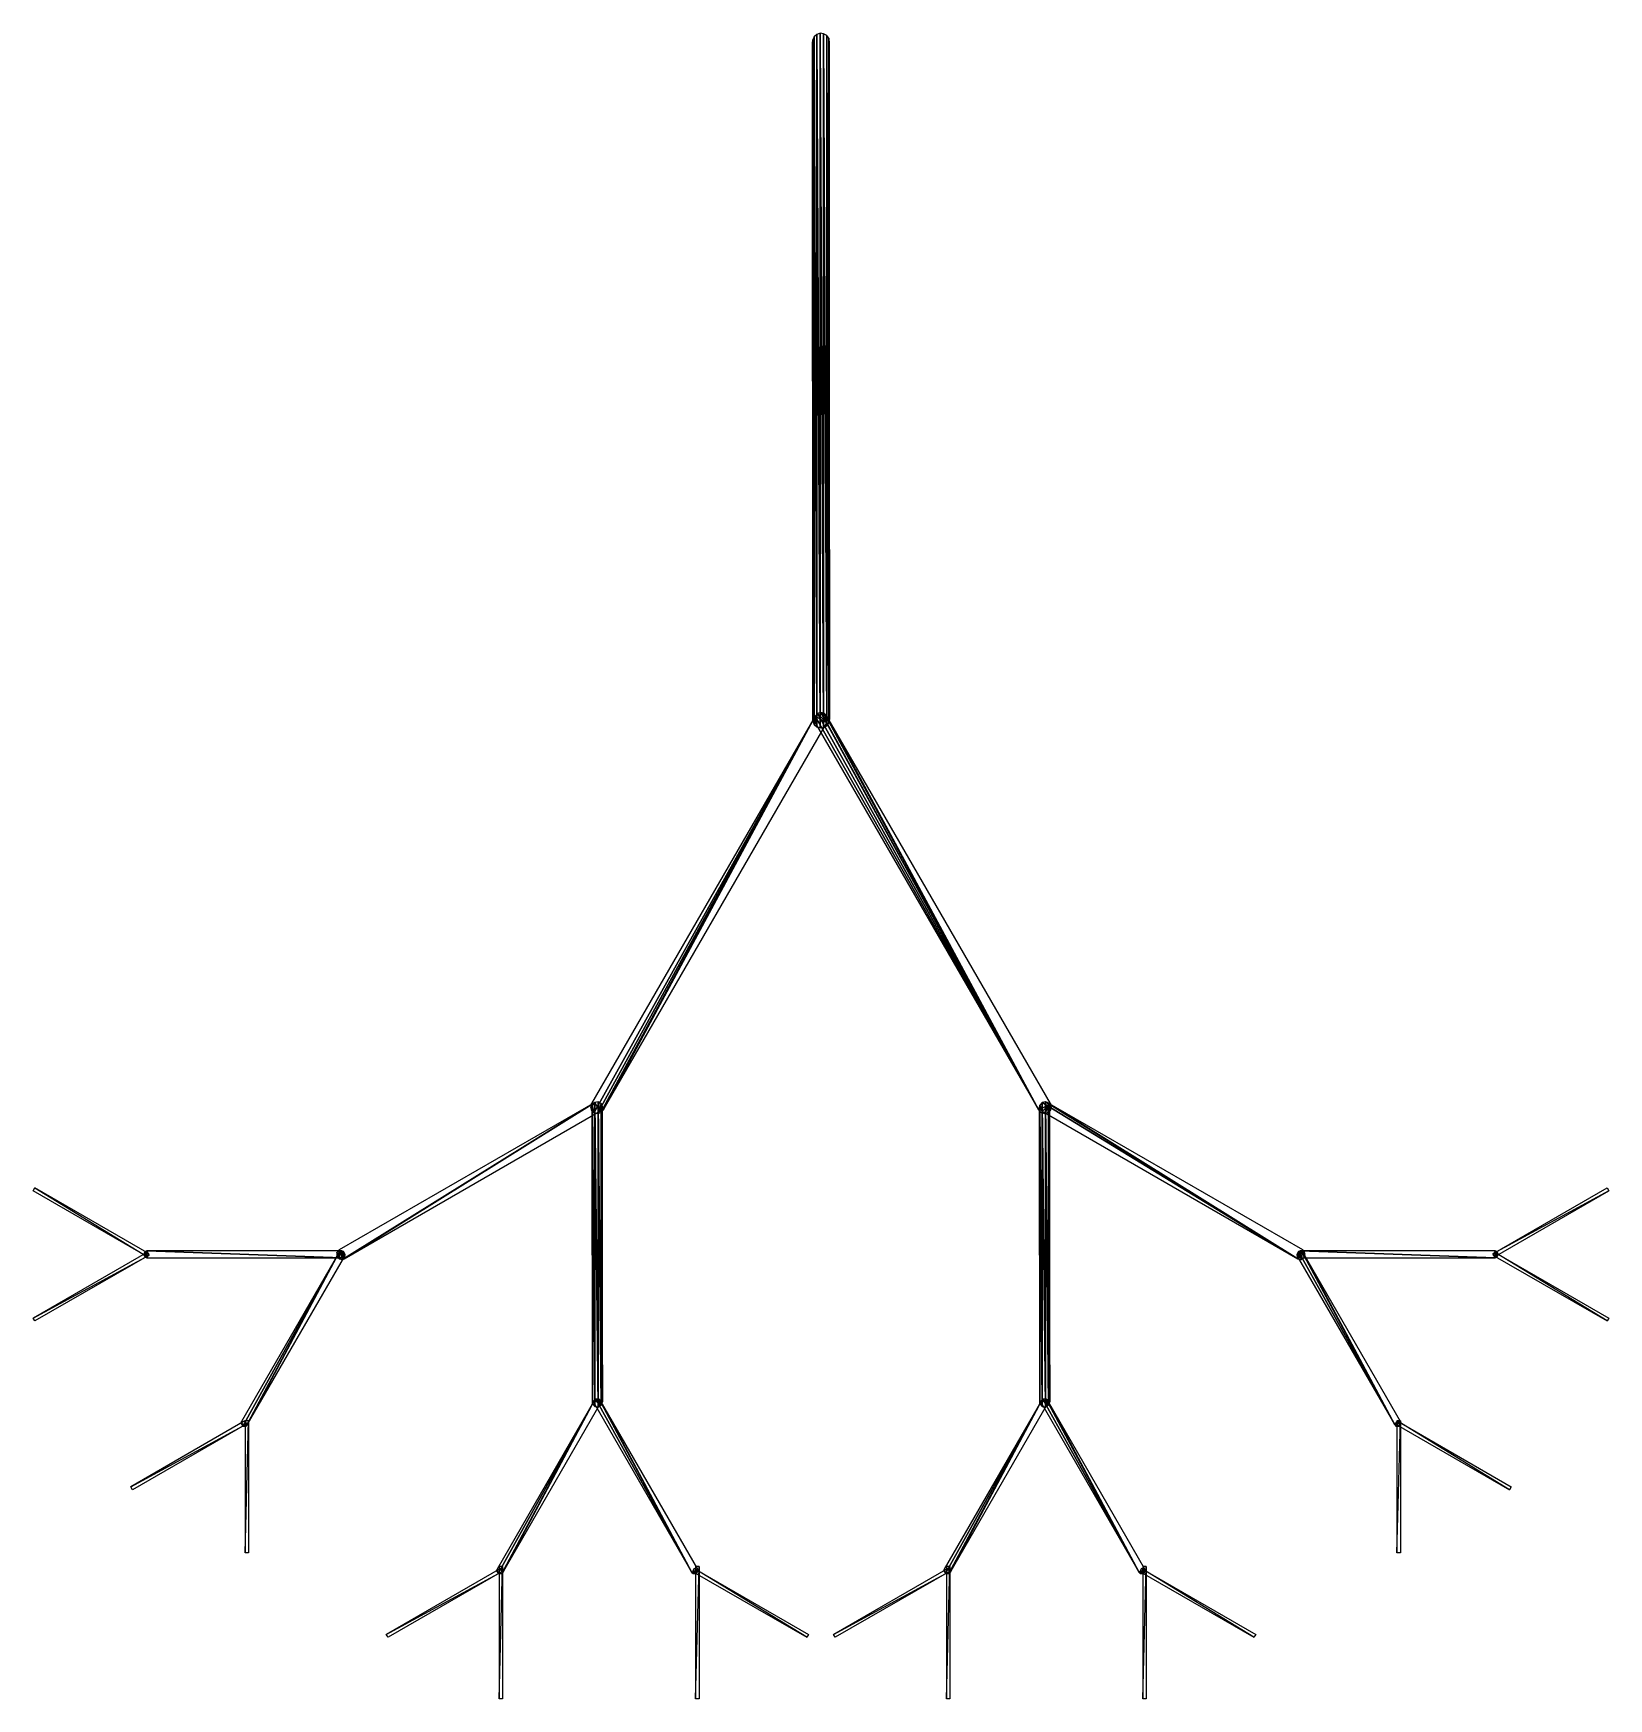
# Model space of a CAD drawing. Header units: metres. Extents: x 118 to 582, y 211 to 702.
import ezdxf

# ---------------------------------------------------------------- set-up
doc = ezdxf.new("R2010")
doc.units = ezdxf.units.M

msp = doc.modelspace()

# ---------------------------------------------------------------- linework, layer by layer
for points in [[(347.5, 700), (347.55463, 499.48022), (347.55463, 700.5198), (347.55472, 700.5199, 0.0001)], [(347.55463, 499.48022), (347.5, 700), (347.5, 500), (347.5001, 500.0001, 0.0001)], [(347.55463, 700.5198), (347.97748, 498.53055), (347.97748, 701.4695), (347.97757, 701.4696, 0.0001)], [(347.97748, 498.53055), (347.55463, 700.5198), (347.55463, 499.48022), (347.55472, 499.48032, 0.0001)], [(347.97748, 701.4695), (348.75, 497.83496), (348.75, 702.16504), (348.7501, 702.16516, 0.0001)], [(348.75, 497.83496), (347.97748, 701.4695), (347.97748, 498.53055), (347.97757, 498.53064, 0.0001)], [(348.75, 702.16504), (349.7387, 497.5137), (349.7387, 702.4863), (349.7388, 702.48645, 0.0001)], [(349.7387, 497.5137), (348.75, 702.16504), (348.75, 497.83496), (348.7501, 497.83505, 0.0001)], [(350.77252, 497.62238), (349.7387, 702.4863), (349.7387, 497.5137), (349.7388, 497.5138, 0.0001)], [(349.7387, 702.4863), (350.77252, 497.62238), (350.77252, 702.3776), (350.7726, 702.37775, 0.0001)], [(351.67282, 498.14215), (350.77252, 702.3776), (350.77252, 497.62238), (350.7726, 497.62247, 0.0001)], [(350.77252, 702.3776), (351.67282, 498.14215), (351.67282, 701.85785), (351.6729, 701.858, 0.0001)], [(352.28387, 498.98315), (351.67282, 701.85785), (351.67282, 498.14215), (351.6729, 498.14224, 0.0001)], [(351.67282, 701.85785), (352.28387, 498.98315), (352.28387, 701.01685), (352.28397, 701.01697, 0.0001)], [(352.5, 500), (352.28387, 701.01685), (352.28387, 498.98315), (352.28397, 498.98325, 0.0001)], [(352.28387, 701.01685), (352.5, 500), (352.5, 700), (352.5001, 700.0001, 0.0001)], [(351.73206, 499), (349, 501.73206), (348.26794, 501), (348.26804, 501.0001, 0.0001)], [(414.26794, 384.68463), (349, 501.73206), (348.26794, 501), (348.26804, 501.0001, 0.0001)], [(351.73206, 499), (350, 502), (349, 501.73206), (349.0001, 501.73215, 0.0001)], [(414.26794, 384.68463), (350, 502), (349, 501.73206), (349.0001, 501.73215, 0.0001)], [(351.73206, 499), (351, 501.73206), (350, 502), (350.0001, 502.0001, 0.0001)], [(414.26794, 384.68463), (351, 501.73206), (350, 502), (350.0001, 502.0001, 0.0001)], [(351.73206, 499), (351.73206, 501), (351, 501.73206), (351.0001, 501.73215, 0.0001)], [(414.26794, 384.68463), (351.73206, 501), (351, 501.73206), (351.0001, 501.73215, 0.0001)], [(348.26794, 501), (282.26794, 386.68463), (283, 383.95258), (283.0001, 383.95267, 0.0001)], [(348.26794, 501), (283, 383.95258), (284, 383.68463), (284.0001, 383.68472, 0.0001)], [(348.26794, 501), (284, 383.68463), (285, 383.95258), (285.0001, 383.95267, 0.0001)], [(348.26794, 501), (285, 383.95258), (285.73206, 384.68463), (285.73215, 384.68472, 0.0001)], [(351.73206, 499), (348.26794, 501), (285.73206, 384.68463), (285.73215, 384.68472, 0.0001)], [(348.26794, 499), (348.26794, 501), (348, 500), (348.0001, 500.0001, 0.0001)], [(414.26794, 384.68463), (348.26794, 501), (348.26794, 499), (348.26804, 499.0001, 0.0001)], [(351.73206, 499), (352, 500), (351.73206, 501), (351.73215, 501.0001, 0.0001)], [(417.73206, 386.68463), (351.73206, 501), (414.26794, 384.68463), (414.26804, 384.68472, 0.0001)], [(283.25, 386.98364), (207.80188, 343.42365), (208.81235, 340.64743), (208.81245, 340.64752, 0.0001)], [(283.25, 386.98364), (208.81235, 340.64743), (209.30188, 340.82562), (209.30199, 340.8257, 0.0001)], [(283.25, 386.98364), (209.30188, 340.82562), (284.75, 384.38562), (284.7501, 384.3857, 0.0001)], [(282.26794, 386.68463), (282, 385.68463), (282.26794, 384.68463), (282.26804, 384.68472, 0.0001)], [(282.26794, 386.68463), (282.26794, 384.68463), (283, 383.95258), (283.0001, 383.95267, 0.0001)], [(282.5, 385.68463), (282.59045, 298.05164), (282.59045, 386.19763), (282.59055, 386.19772, 0.0001)], [(282.59045, 298.05164), (282.5, 385.68463), (282.5, 298.56464), (282.5001, 298.56473, 0.0001)], [(282.59045, 386.19763), (283.25, 297.26562), (283.25, 386.98364), (283.2501, 386.98373, 0.0001)], [(283.25, 297.26562), (282.59045, 386.19763), (282.59045, 298.05164), (282.59055, 298.05173, 0.0001)], [(283.25, 386.98364), (284.75, 384.38562), (284.26047, 387.16183), (284.26056, 387.16193, 0.0001)], [(283.25, 386.98364), (284.26047, 297.08743), (284.26047, 387.16183), (284.26056, 387.16193, 0.0001)], [(284.26047, 297.08743), (283.25, 386.98364), (283.25, 297.26562), (283.2501, 297.26572, 0.0001)], [(285.14905, 386.6488), (284.26047, 387.16183), (284.75, 384.38562), (284.7501, 384.3857, 0.0001)], [(285.14905, 297.60046), (284.26047, 387.16183), (284.26047, 297.08743), (284.26056, 297.08752, 0.0001)], [(284.26047, 387.16183), (285.14905, 297.60046), (285.14905, 386.6488), (285.14914, 386.6489, 0.0001)], [(285.14905, 386.6488), (284.75, 384.38562), (285.14905, 384.72046), (285.14914, 384.72055, 0.0001)], [(285.14905, 386.6488), (285.14905, 384.72046), (285.5, 385.68463), (285.5001, 385.68472, 0.0001)], [(285.5, 298.56464), (285.14905, 386.6488), (285.14905, 297.60046), (285.14914, 297.60056, 0.0001)], [(285.14905, 386.6488), (285.5, 298.56464), (285.5, 385.68463), (285.5001, 385.68472, 0.0001)], [(417.73206, 386.68463), (414.26794, 384.68463), (415, 383.95258), (415.0001, 383.95267, 0.0001)], [(414.5, 385.68463), (414.59045, 298.05164), (414.59045, 386.19763), (414.59055, 386.19772, 0.0001)], [(414.59045, 298.05164), (414.5, 385.68463), (414.5, 298.56464), (414.5001, 298.56473, 0.0001)], [(414.59045, 386.19763), (415.25, 297.26562), (415.25, 386.98364), (415.2501, 386.98373, 0.0001)], [(414.59045, 386.19763), (415.25, 384.38562), (415.25, 386.98364), (415.2501, 386.98373, 0.0001)], [(415.25, 297.26562), (414.59045, 386.19763), (414.59045, 298.05164), (414.59055, 298.05173, 0.0001)], [(414.59045, 386.19763), (414.59045, 385.17163), (415.25, 384.38562), (415.2501, 384.3857, 0.0001)], [(417.73206, 386.68463), (415, 383.95258), (416, 383.68463), (416.0001, 383.68472, 0.0001)], [(415.25, 386.98364), (416.26047, 297.08743), (416.26047, 387.16183), (416.26056, 387.16193, 0.0001)], [(490.69812, 340.82562), (416.26047, 387.16183), (415.25, 386.98364), (415.2501, 386.98373, 0.0001)], [(416.26047, 297.08743), (415.25, 386.98364), (415.25, 297.26562), (415.2501, 297.26572, 0.0001)], [(490.69812, 340.82562), (415.25, 386.98364), (415.25, 384.38562), (415.2501, 384.3857, 0.0001)], [(417.73206, 386.68463), (416, 383.68463), (417, 383.95258), (417.0001, 383.95267, 0.0001)], [(490.69812, 340.82562), (416.75, 386.98364), (416.26047, 387.16183), (416.26056, 387.16193, 0.0001)], [(417.14905, 297.60046), (416.26047, 387.16183), (416.26047, 297.08743), (416.26056, 297.08752, 0.0001)], [(416.26047, 387.16183), (417.14905, 297.60046), (417.14905, 386.6488), (417.14914, 386.6489, 0.0001)], [(490.69812, 340.82562), (492.19812, 343.42365), (416.75, 386.98364), (416.7501, 386.98373, 0.0001)], [(417.73206, 386.68463), (417, 383.95258), (417.73206, 384.68463), (417.73215, 384.68472, 0.0001)], [(417.5, 298.56464), (417.14905, 386.6488), (417.14905, 297.60046), (417.14914, 297.60056, 0.0001)], [(417.14905, 386.6488), (417.5, 298.56464), (417.5, 385.68463), (417.5001, 385.68472, 0.0001)], [(417.73206, 386.68463), (417.73206, 384.68463), (418, 385.68463), (418.0001, 385.68472, 0.0001)], [(118.00443, 361.78238), (151.23567, 341.44162), (117.50443, 360.91635), (117.50453, 360.91644, 0.0001)], [(151.23567, 341.44162), (151.73567, 342.30765), (118.00443, 361.78238), (118.00453, 361.78247, 0.0001)], [(582.49554, 360.91635), (548.26434, 342.30765), (581.99554, 361.78238), (581.99567, 361.78247, 0.0001)], [(548.26434, 342.30765), (548.76434, 341.44162), (582.49554, 360.91635), (582.49567, 360.91644, 0.0001)], [(151.73567, 341.94162), (151.23567, 342.80765), (117.50443, 323.33292), (117.50453, 323.333, 0.0001)], [(117.50443, 323.33292), (151.73567, 341.94162), (118.00443, 322.4669), (118.00453, 322.46698, 0.0001)], [(150.05267, 342.12463), (150.55267, 341.2586), (150.55269, 342.99066), (150.5528, 342.99075, 0.0001)], [(151.05267, 341.12463), (150.55269, 342.99066), (150.55267, 341.2586), (150.55278, 341.2587, 0.0001)], [(150.55269, 342.99066), (151.05267, 341.12463), (151.05267, 343.12463), (151.05278, 343.12473, 0.0001)], [(151.05267, 343.12463), (208.55188, 341.12463), (208.55188, 343.12463), (208.55199, 343.12473, 0.0001)], [(208.55188, 341.12463), (151.05267, 343.12463), (151.05267, 341.12463), (151.05278, 341.12473, 0.0001)], [(207.68587, 342.62463), (178.93626, 292.82886), (179.30228, 291.46283), (179.30238, 291.46292, 0.0001)], [(207.68587, 342.62463), (179.30228, 291.46283), (180.30228, 291.46283), (180.30238, 291.46292, 0.0001)], [(207.68587, 342.62463), (180.30228, 291.46283), (180.66829, 291.82886), (180.6684, 291.82895, 0.0001)], [(209.4179, 341.62463), (207.68587, 342.62463), (180.66829, 291.82886), (180.6684, 291.82895, 0.0001)], [(207.80188, 340.82562), (207.80188, 343.42365), (207.14235, 342.63763), (207.14246, 342.63773, 0.0001)], [(207.80188, 340.82562), (207.14235, 342.63763), (207.14235, 341.61163), (207.14246, 341.61172, 0.0001)], [(209.4179, 341.62463), (208.0519, 342.99066), (207.68587, 342.62463), (207.68597, 342.62473, 0.0001)], [(207.80188, 340.82562), (208.81235, 340.64743), (207.80188, 343.42365), (207.80199, 343.42374, 0.0001)], [(209.4179, 341.62463), (209.05188, 342.99066), (208.0519, 342.99066), (208.052, 342.99075, 0.0001)], [(209.05188, 341.2586), (208.55188, 343.12463), (208.55188, 341.12463), (208.55199, 341.12473, 0.0001)], [(208.55188, 343.12463), (209.05188, 341.2586), (209.05188, 342.99066), (209.05199, 342.99075, 0.0001)], [(209.4179, 341.62463), (209.55188, 342.12463), (209.05188, 342.99066), (209.05199, 342.99075, 0.0001)], [(209.55188, 342.12463), (209.05188, 342.99066), (209.05188, 341.2586), (209.05199, 341.2587, 0.0001)], [(490.44812, 342.12463), (490.5821, 341.62463), (490.94812, 342.99066), (490.9482, 342.99075, 0.0001)], [(490.44812, 342.12463), (490.94812, 341.2586), (490.94812, 342.99066), (490.9482, 342.99075, 0.0001)], [(519.3317, 291.82886), (490.94812, 342.99066), (490.5821, 341.62463), (490.58218, 341.62473, 0.0001)], [(490.69812, 340.82562), (491.7086, 340.64743), (492.19812, 343.42365), (492.1982, 343.42374, 0.0001)], [(490.94812, 342.99066), (491.44812, 341.12463), (491.44812, 343.12463), (491.4482, 343.12473, 0.0001)], [(490.94812, 342.99066), (519.3317, 291.82886), (491.94812, 342.99066), (491.9482, 342.99075, 0.0001)], [(491.44812, 341.12463), (490.94812, 342.99066), (490.94812, 341.2586), (490.9482, 341.2587, 0.0001)], [(491.44812, 343.12463), (548.9473, 341.12463), (548.9473, 343.12463), (548.94745, 343.12473, 0.0001)], [(548.9473, 341.12463), (491.44812, 343.12463), (491.44812, 341.12463), (491.4482, 341.12473, 0.0001)], [(492.59717, 341.16046), (492.19812, 343.42365), (491.7086, 340.64743), (491.70868, 340.64752, 0.0001)], [(492.31415, 342.62463), (491.94812, 342.99066), (519.3317, 291.82886), (519.33185, 291.82895, 0.0001)], [(492.19812, 343.42365), (492.59717, 341.16046), (492.59717, 343.0888), (492.59726, 343.0889, 0.0001)], [(521.0638, 292.82886), (492.31415, 342.62463), (519.3317, 291.82886), (519.33185, 291.82895, 0.0001)], [(492.94812, 342.12463), (492.59717, 343.0888), (492.59717, 341.16046), (492.59726, 341.16055, 0.0001)], [(548.76434, 342.80765), (548.26434, 341.94162), (581.99554, 322.4669), (581.99567, 322.46698, 0.0001)], [(581.99554, 322.4669), (548.76434, 342.80765), (582.49554, 323.33292), (582.49567, 323.333, 0.0001)], [(549.4473, 341.2586), (548.9473, 343.12463), (548.9473, 341.12463), (548.94745, 341.12473, 0.0001)], [(548.9473, 343.12463), (549.4473, 341.2586), (549.4473, 342.99066), (549.44745, 342.99075, 0.0001)], [(549.9473, 342.12463), (549.4473, 342.99066), (549.4473, 341.2586), (549.44745, 341.2587, 0.0001)], [(283.13397, 299.06464), (254.38438, 249.26886), (254.7504, 247.90285), (254.7505, 247.90295, 0.0001)], [(283.13397, 299.06464), (254.7504, 247.90285), (255.7504, 247.90285), (255.7505, 247.90295, 0.0001)], [(283.13397, 299.06464), (255.7504, 247.90285), (256.1164, 248.26886), (256.1165, 248.26897, 0.0001)], [(284.86603, 298.06464), (283.13397, 299.06464), (256.1164, 248.26886), (256.1165, 248.26897, 0.0001)], [(283, 298.56464), (283.13397, 298.06464), (283.5, 299.43066), (283.5001, 299.43076, 0.0001)], [(284.86603, 298.06464), (283.5, 299.43066), (283.13397, 299.06464), (283.13406, 299.06473, 0.0001)], [(311.8836, 248.26886), (283.5, 299.43066), (283.13397, 298.06464), (283.13406, 298.06473, 0.0001)], [(284.86603, 298.06464), (284.5, 299.43066), (283.5, 299.43066), (283.5001, 299.43076, 0.0001)], [(283.5, 299.43066), (311.8836, 248.26886), (284.5, 299.43066), (284.5001, 299.43076, 0.0001)], [(284.86603, 298.06464), (285, 298.56464), (284.5, 299.43066), (284.5001, 299.43076, 0.0001)], [(284.86603, 299.06464), (284.5, 299.43066), (311.8836, 248.26886), (311.8837, 248.26897, 0.0001)], [(313.6156, 249.26886), (284.86603, 299.06464), (311.8836, 248.26886), (311.8837, 248.26897, 0.0001)], [(415.13397, 299.06464), (386.3844, 249.26886), (386.7504, 247.90285), (386.7505, 247.90295, 0.0001)], [(415.13397, 299.06464), (386.7504, 247.90285), (387.7504, 247.90285), (387.7505, 247.90295, 0.0001)], [(415.13397, 299.06464), (387.7504, 247.90285), (388.1164, 248.26886), (388.1165, 248.26897, 0.0001)], [(416.86603, 298.06464), (415.13397, 299.06464), (388.1164, 248.26886), (388.1165, 248.26897, 0.0001)], [(415, 298.56464), (415.13397, 298.06464), (415.5, 299.43066), (415.5001, 299.43076, 0.0001)], [(416.86603, 298.06464), (415.5, 299.43066), (415.13397, 299.06464), (415.13406, 299.06473, 0.0001)], [(443.8836, 248.26886), (415.5, 299.43066), (415.13397, 298.06464), (415.13406, 298.06473, 0.0001)], [(416.86603, 298.06464), (416.5, 299.43066), (415.5, 299.43066), (415.5001, 299.43076, 0.0001)], [(415.5, 299.43066), (443.8836, 248.26886), (416.5, 299.43066), (416.5001, 299.43076, 0.0001)], [(416.86603, 298.06464), (417, 298.56464), (416.5, 299.43066), (416.5001, 299.43076, 0.0001)], [(416.86603, 299.06464), (416.5, 299.43066), (443.8836, 248.26886), (443.8837, 248.26897, 0.0001)], [(445.6156, 249.26886), (416.86603, 299.06464), (443.8836, 248.26886), (443.8837, 248.26897, 0.0001)], [(180.48528, 292.14584), (179.98528, 293.01187), (146.25403, 273.53714), (146.25414, 273.53723, 0.0001)], [(146.25403, 273.53714), (180.48528, 292.14584), (146.75403, 272.6711), (146.75414, 272.6712, 0.0001)], [(179.30228, 291.46283), (178.93626, 292.82886), (178.80228, 292.32886), (178.80238, 292.32895, 0.0001)], [(181, 293), (180, 293), (180, 254), (180.0001, 254.0001, 0.0001)], [(180, 254), (181, 293), (181, 254), (181.0001, 254.0001, 0.0001)], [(521.0638, 292.82886), (519.3317, 291.82886), (519.69775, 291.46283), (519.6979, 291.46292, 0.0001)], [(520.0148, 293.01187), (519.5148, 292.14584), (553.246, 272.6711), (553.2461, 272.6712, 0.0001)], [(521.0638, 292.82886), (519.69775, 291.46283), (520.69775, 291.46283), (520.6979, 291.46292, 0.0001)], [(521, 293), (520, 293), (520, 254), (520.0001, 254.0001, 0.0001)], [(520, 254), (521, 293), (521, 254), (521.0001, 254.0001, 0.0001)], [(553.246, 272.6711), (520.0148, 293.01187), (553.746, 273.53714), (553.7461, 273.53723, 0.0001)], [(521.0638, 292.82886), (520.69775, 291.46283), (521.19775, 292.32886), (521.1979, 292.32895, 0.0001)], [(255.93341, 248.58585), (255.43341, 249.45187), (221.70218, 229.97714), (221.70229, 229.97725, 0.0001)], [(221.70218, 229.97714), (255.93341, 248.58585), (222.20218, 229.11111), (222.20229, 229.11122, 0.0001)], [(254.7504, 247.90285), (254.38438, 249.26886), (254.2504, 248.76886), (254.2505, 248.76897, 0.0001)], [(256, 250), (255, 250), (255, 211), (255.0001, 211.0001, 0.0001)], [(255, 211), (256, 250), (256, 211), (256.0001, 211.0001, 0.0001)], [(313.6156, 249.26886), (311.8836, 248.26886), (312.2496, 247.90285), (312.2497, 247.90295, 0.0001)], [(312.5666, 249.45187), (312.0666, 248.58585), (345.79782, 229.11111), (345.7979, 229.11122, 0.0001)], [(313.6156, 249.26886), (312.2496, 247.90285), (313.2496, 247.90285), (313.2497, 247.90295, 0.0001)], [(345.79782, 229.11111), (312.5666, 249.45187), (346.29782, 229.97714), (346.2979, 229.97725, 0.0001)], [(314, 250), (313, 250), (313, 211), (313.0001, 211.0001, 0.0001)], [(313, 211), (314, 250), (314, 211), (314.0001, 211.0001, 0.0001)], [(313.6156, 249.26886), (313.2496, 247.90285), (313.7496, 248.76886), (313.7497, 248.76897, 0.0001)], [(387.9334, 248.58585), (387.4334, 249.45187), (353.70218, 229.97714), (353.70227, 229.97725, 0.0001)], [(353.70218, 229.97714), (387.9334, 248.58585), (354.20218, 229.11111), (354.20227, 229.11122, 0.0001)], [(386.7504, 247.90285), (386.3844, 249.26886), (386.2504, 248.76886), (386.2505, 248.76897, 0.0001)], [(388, 250), (387, 250), (387, 211), (387.0001, 211.0001, 0.0001)], [(387, 211), (388, 250), (388, 211), (388.0001, 211.0001, 0.0001)], [(445.6156, 249.26886), (443.8836, 248.26886), (444.2496, 247.90285), (444.2497, 247.90295, 0.0001)], [(444.5666, 249.45187), (444.0666, 248.58585), (477.79782, 229.11111), (477.7979, 229.11122, 0.0001)], [(445.6156, 249.26886), (444.2496, 247.90285), (445.2496, 247.90285), (445.2497, 247.90295, 0.0001)], [(477.79782, 229.11111), (444.5666, 249.45187), (478.29782, 229.97714), (478.2979, 229.97725, 0.0001)], [(446, 250), (445, 250), (445, 211), (445.0001, 211.0001, 0.0001)], [(445, 211), (446, 250), (446, 211), (446.0001, 211.0001, 0.0001)], [(445.6156, 249.26886), (445.2496, 247.90285), (445.7496, 248.76886), (445.7497, 248.76897, 0.0001)]]:
    msp.add_3dface(points)

doc.saveas('drawing.dxf')
